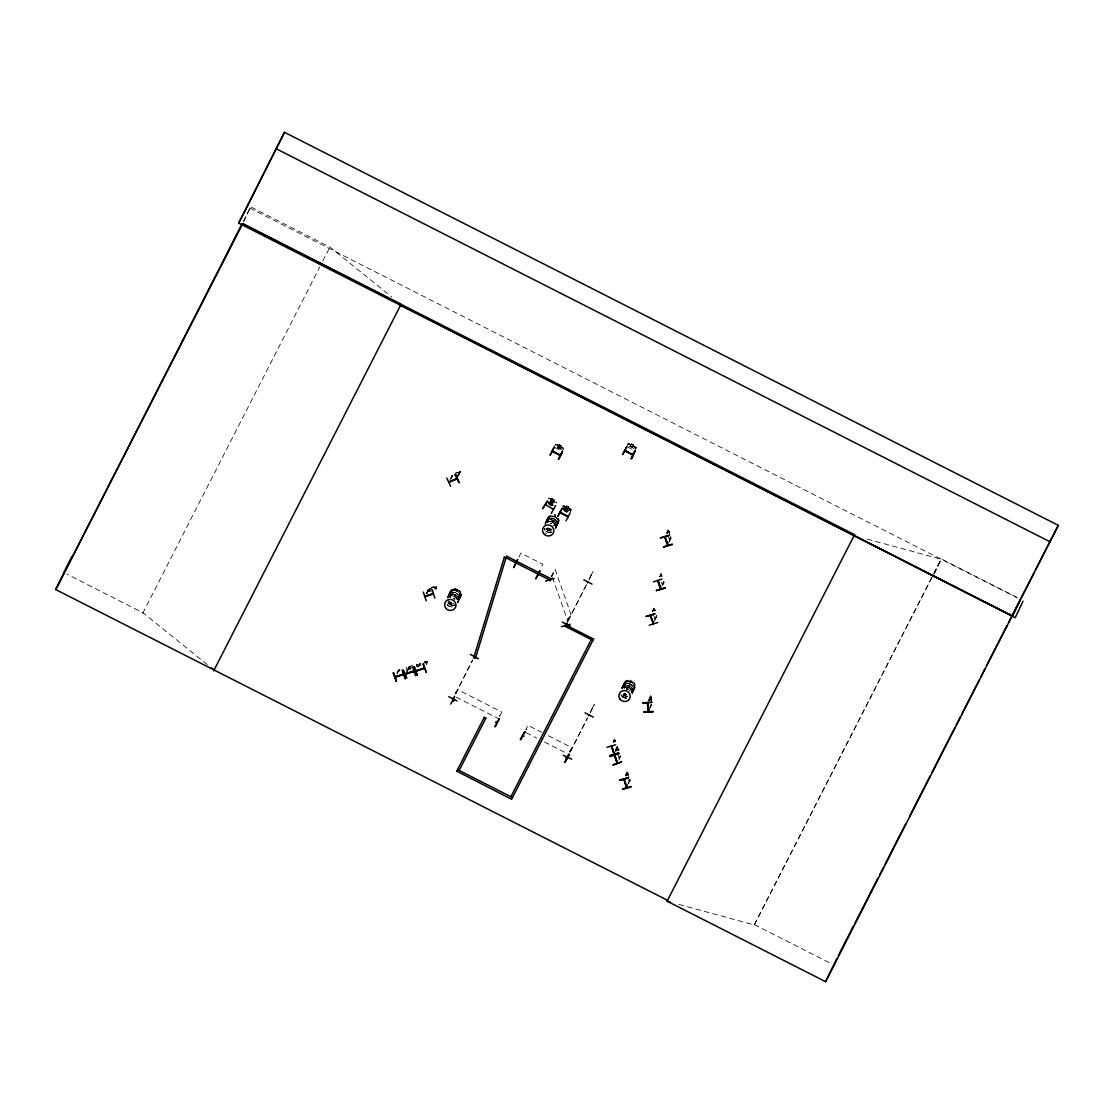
<?xml version="1.0" encoding="UTF-8"?>
<svg xmlns="http://www.w3.org/2000/svg" width="1114" height="1114" viewBox="0 0 1114 1114"><rect width="100%" height="100%" fill="white"/><g stroke="black" fill="none" stroke-linecap="round" stroke-linejoin="round"><path stroke-width="0.75" stroke-dasharray="5 3.75" d="M625.943 776.068L625.957 774.258M666.924 533.857C666.144 531.044 669.375 530.125 667.996 529.846L666.618 533.077M451.616 595.712L448.719 596.561C447.939 592.161 453.342 589.055 457.032 591.116M449.415 594.681C450.14 581.564 469.3 594.598 457.158 599.917A5.751 5.486 25.4 0 0 460.402 592.551A5.751 5.486 25.4 0 0 452.423 589.682A5.751 5.486 25.4 0 0 450.474 597.536L449.415 594.695M450.474 603.913L450.334 603.273M454.108 598.691L454.011 597.828M454.832 596.185L454.401 595.544L455.264 595.628M455.069 595.739L454.345 595.544M456.851 590.406L459.316 593.121M457.172 590.74L457.701 590.281L456.991 590.824M458.508 601.003L458.327 597.995L456.643 595.503M459.065 596.255L458.801 600.46L459.525 598.914L458.717 600.084M459.428 597.786L457.84 601.922A5.765 5.5 25.4 0 0 456.03 593.247A5.765 5.5 25.4 0 0 447.898 596.895L448.371 595.517L447.591 597.243A5.751 5.5 25.4 0 1 455.208 594.96A5.751 5.5 25.4 0 1 457.84 602.465M460.305 595.948L459.943 594.416L459.678 598.622L460.388 597.062M460.235 595.837L459.72 598.817L457.603 601.003A5.849 5.584 25.4 0 0 459.511 593.651A5.849 5.584 25.4 0 0 452.075 590.977A5.849 5.584 25.4 0 0 448.956 597.842L448.622 596.366M557.139 524.764L555.705 527.59A5.765 5.5 25.4 0 0 553.198 518.595A5.765 5.5 25.4 0 0 545.665 523.984L546.194 520.976L548.311 518.804M545.679 523.97L546.236 521.185L544.76 524.276M555.552 526.63A5.849 5.584 25.4 0 0 554.842 516.882A5.849 5.584 25.4 0 0 546.514 522.048L547.058 519.138L549.174 516.966M555.315 525.321L555.58 528.328A5.849 5.584 25.4 0 0 546.612 522.229L546.584 520.53M551.193 514.988A5.751 5.486 25.4 0 0 547.67 521.881L547.378 518.859L549.843 515.322M547.308 520.335L547.392 518.873M547.823 528.983L549.439 529.54L547.921 529.387M549.564 529.373L549.202 529.039M554.647 516.214L555.608 516.269L554.647 516.074M551.75 519.848C555.343 520.405 557.613 524.819 555.858 528.05M557.195 524.917L556.93 521.909M558.1 521.491L557.585 524.485L555.468 526.657M558.072 523.079C558.922 518.901 554.466 515.044 550.427 516.353M558.448 518.664A5.751 5.486 25.4 0 1 553.449 525.808C557.125 525.878 559.938 521.923 558.643 518.483M558.852 521.422L558.949 519.96M622.977 685.973L622.963 687.561A5.849 5.584 25.4 0 1 631.248 682.325A5.849 5.584 25.4 0 1 631.958 692.072M631.429 691.014C644.519 684.469 621.626 672.814 623.993 687.241M624.3 694.412L625.567 695.275M624.606 693.883L624.648 694.899M625.636 694.746L625.595 695.345M626.778 689.385L627.544 688.549L628.477 689.343M628.588 687.004L629.076 687.101M629.549 686.976L628.895 686.405M631.053 681.643L631.708 682.088M632.78 692.1L632.585 689.093L630.9 686.586L631.875 687.811M633.629 688.772L633.072 691.557L633.796 690.012M634.507 686.934L633.95 689.719L634.66 688.146M649.88 700.79L650.033 698.673M649.253 699.592L649.657 697.768L649.378 699.578M447.842 596.7L450.446 593.149M448.775 595.043L449.248 593.678L448.524 595.224M450.098 603.12L450.446 604.289L451.588 603.872M456.782 590.42L457.492 590.643M458.021 602.396L458.634 599.457L457.617 596.714M460.486 597.146L460.973 595.767M544.885 524.109L547.392 520.489M546.654 520.698L547.127 519.347L546.375 520.879M552.154 521.324L552.878 521.366M555.886 528.05L556.401 526.588M623.046 686.14L624.481 683.3M623.812 684.302L624.286 682.924M624.676 694.259L624.258 694.871M624.578 694.259L625.692 694.816M626.792 689.176L627.739 688.703M632.292 693.493L632.599 689.079M243.506 222.062L250.72 206.856L329.925 247.099L391.627 296.825M207.385 664.654L142.982 612.77L66.826 574.086M450.014 479.424L452.66 475.093L450.766 479.09M450.794 478.366L452.242 475.33M451.295 477.488L452.326 475.302M451.532 478.045L452.799 475.386L451.922 475.427M457.436 472.545L455.821 473.241M458.202 473.965L458.926 472.447L457.631 472.879M456.726 477.558L459.26 472.239L458.133 475.177L460.374 471.807L457.659 472.67M458.105 475.901L459.998 471.904L459.4 472.517M458.244 476.193L460.333 471.723M426.063 593.665L428.751 589.431L426.954 593.72M426.801 592.634L428.305 589.473L427.303 591.757M426.857 593.428L428.751 589.431M429.753 589.139L429.029 590.671L430.143 590.907M433.819 587.106L431.981 587.886M434.46 586.772L431.591 587.524L434.432 586.674L433.973 587.649L435.254 587.496L434.53 589.028M436.785 587.036L435.741 589.236L436.785 587.036L435.922 586.953M396.918 672.995L398.965 670.085L397.169 674.388M397.03 673.288L398.52 670.127L397.977 672.87M397.071 674.095L398.965 670.085M399.244 671.324L399.982 669.793M405.956 669.89L407 667.69L406.234 667.662M406.652 671.227L409.325 666.994L407.529 671.282M406.749 671.519L408.88 667.035L412.277 665.183M407.432 670.99L409.325 666.994M410.342 666.701L409.604 668.233L410.718 668.456M450.14 591.854L449.402 593.386L452.646 590.726M416.218 666.813L417.318 664.501L416.552 664.473M417.639 666.785L420.326 663.457M417.736 667.091L419.24 663.93M418.418 666.562L419.686 663.888M418.53 666.854L419.783 664.181M420.688 663.596L419.964 665.128L421.078 665.364M425.464 663.484L426.189 661.953L424.907 662.106L425.367 661.131L424.852 662.231M426.133 664.25L427.581 661.438M426.23 664.543L427.679 661.396L426.857 661.41M458.648 600.752L457.965 602.228A5.765 5.5 25.4 0 0 455.292 594.779A5.765 5.5 25.4 0 0 447.647 597.076M554.577 446.408L555.482 444.249L558.365 445.252M558.755 444.43L561.414 445.892L558.755 444.43L558.406 445.405L556.916 444.987M559.172 444.959L560.802 445.781M557.237 447.87L561.428 449.179L562.152 447.647L560.927 446.686L561.456 445.809M562.556 450.571L563.642 448.288L561.066 446.617M518.929 557.084L520.837 553.087L542.824 564.255L540.931 568.251M455.139 693.841L456.364 691.279M455.417 693.994L472.74 659.641M455.918 693.716L457.812 689.719L501.787 712.055L499.267 717.388M548.896 504.419L548.185 502.623M552.711 501.411C557.877 500.715 550.929 502.149 551.263 499.504L553.783 500.966L553.059 502.498L550.553 501.161C552.822 499.197 548.353 497.888 551.597 500.827M551.374 499.197L551.764 498.376L551.416 499.364L549.94 498.919M551.11 505.394L549.634 504.266M553.352 505.394L551.89 504.962L551.444 505.867L548.993 504.433L549.244 503.681M552.739 503.152L550.246 501.815L552.739 503.152L552.015 504.684L549.522 503.347M551.722 498.459L554.452 499.81L553.909 500.687L555.12 501.676L554.396 503.208M547.266 519.054L548.004 517.509M562.278 507.747L563.308 505.561L570.493 509.126L568.711 508.068M546.709 522.188A5.765 5.5 25.4 0 1 555.524 528.147L556.513 526.407M556.666 526.1L557.39 524.569L556.568 525.738M557.543 524.262L558.253 522.717M566.385 505.909C572.596 510.323 566.385 503.612 565.996 506.731L563.224 505.505M566.511 505.895L566.065 506.8L564.603 506.369L563.879 507.887L567.402 510.602L569.045 510.658L569.783 509.126L568.572 508.137L569.101 507.246M570.159 512.078L571.259 509.794L570.493 509.056L571.217 510.045M551.611 575.896L553.143 573.237L552.182 576.579M551.305 577.094L555.064 569.198L571.009 614.622M551.876 576.662L552.836 573.334M627.112 445.781L628.157 443.595L635.412 447.02L636.178 447.675L635.091 449.959M629.466 444.375L630.942 444.792C630.816 441.645 637.807 448.093 631.248 443.901L630.914 444.625M634.005 445.182L633.462 446.073L634.688 447.034L633.963 448.566L629.772 447.243M567.304 620.568C567.583 616.85 569.825 619.189 568.516 617.992M567.597 620.47L568.822 617.908M567.569 621.334L569.755 616.655M567.848 621.361L586.145 585.017M588.986 579.294L590.824 575.437M589.278 579.447L593.024 571.538L589.209 579.029M525.989 729.378L526.866 729.489L525.989 729.378L527.911 725.325L541.557 732.26M666.91 532.979L668.177 530.32L666.882 533.843M667.189 533.759L668.177 530.32M667.787 532.882L668.511 531.35L669.082 532.659M669.5 531.531L669.124 532.464L668.748 531.81M669.222 532.436L669.611 531.615M669.681 538.285L670.405 536.753M669.277 540.652L670.837 537.895L669.848 541.32M668.303 543.228L670.837 537.895M669.542 541.418L670.823 537.004M569.783 752.075L571.886 747.661L547.615 735.337M570.076 752.229L587.384 717.876M590.239 712.152L592.063 708.295M590.155 713.002L594.277 704.396L590.448 711.888M659.53 576.913L661.006 573.654L659.961 575.854M659.836 576.829L661.103 574.156L662.05 576.314L662.51 575.339L662.008 576.495M660.699 576.718L661.424 575.186L662.05 576.314L660.908 573.682M662.189 584.488L663.763 581.731L661.229 587.064M663.902 581.968L662.106 584.126L660.491 579.266M662.468 585.254L663.944 582.051M662.76 585.17L664.028 582.497M655.171 609.887L654.893 610.792L653.751 608.174L652.623 610.402M652.289 611.433L653.779 608.272M652.581 611.335L653.848 608.676M653.458 611.238L654.183 609.706L654.879 610.681M654.795 610.834L655.269 609.859M622.642 686.628L621.946 688.104A5.737 5.473 25.4 0 1 629.591 685.806L630.872 686.67L628.185 685.207L625.135 685.389M623.52 684.79L622.782 686.321L623.603 685.138M623.673 684.483L624.411 682.952M654.948 619.008L656.508 616.251L655.519 619.69M653.347 622.907L656.508 616.251M655.213 619.774L656.494 615.36M632.181 693.381L632.919 691.85M613.076 742.328L614.538 739.069L613.494 741.27M613.368 742.244L614.636 739.571L615.582 741.729L616.056 740.754L615.555 741.91M614.246 742.133L614.97 740.601L615.582 741.729L614.455 739.097M615.736 749.903C616 746.199 618.326 748.357 617.003 747.243M614.134 753.816L617.295 747.146M616 750.669L617.281 746.255L615.75 749.611M616.112 750.961C616.042 747.8 618.785 748.371 617.504 747.842M616.404 750.878L617.671 748.218L618.576 750.544M617.267 750.766L618.005 749.235L618.576 750.474L618.994 749.416M619.106 749.513L618.716 750.335L617.964 748.427M618.757 758.537L620.331 755.779L617.797 761.113M619.036 759.302L620.484 756.016M619.328 759.219L620.595 756.559M648.613 700.163L650.701 695.568L650.938 696.375M648.919 700.149L650.827 696.153L648.682 700.971M649.002 700.943L650.827 696.153M650.924 698.603L650.186 700.121L649.323 699.132M651.439 697.503C651.996 705.468 651.885 694.203 651.049 698.325L650.771 697.141M651.3 698.394L651.537 697.378M651.606 699.871L650.952 696.306M650.019 706.736L651.286 704.062M649.072 709.381L651.593 704.048M650.089 707.529L651.62 704.313M650.409 707.515L651.356 704.87M625.984 774.341L627.098 772.03L628.24 774.648L628.616 773.84M625.65 775.274L627.126 772.127M625.957 775.191L627.21 772.531L625.915 776.054M626.221 775.957L627.21 772.531M626.792 775.093L627.516 773.562L628.143 774.676L628.602 773.715M628.254 782.864L629.828 780.12L628.825 783.546M626.667 786.776L629.828 780.12M628.519 783.643L629.995 780.329M678.913 904.415L754.248 924.94L941.344 558.936L1017.5 597.619M934.061 574.267L941.344 558.936M243.59 220.809L250.72 206.856M142.745 613.257L319.774 266.984M322.795 261.038L329.925 247.099M556.568 444.444L563.642 448.288M455.793 693.242L472.642 660.31M628.059 443.539L629.187 443.79M627.92 444.096L628.797 444.194M629.118 443.832L630.984 444.709M633.574 446.087L636.178 447.675M568.432 620.122L588.331 581.202M570.452 751.477L587.287 718.544M754.248 924.94L933.267 574.74M934.061 573.195L941.191 559.256L864.186 538.271M548.422 498.612L549.675 498.32L556.596 502.344M549.606 498.362L548.52 498.139M563.67 506.745L569.95 510.115L570.479 511.423M569.895 510.198L570.438 511.507M447.508 597.062L449.527 594.834M450.223 602.952L450.153 603.927M451.24 603.885L451.281 603.008L451.323 604.261M546.375 520.892L547.197 519.709M545.387 522.731L548.756 519.876M547.893 528.774L548.687 528.496M553.031 521.77L552.238 521.533M548.199 528.941L551.848 529.345A5.765 5.5 25.4 0 1 547.628 527.855M632.989 691.167L631.875 692.086C636.247 689.719 634.548 683.843 631.109 681.615M624.717 684.233L622.169 687.979A5.849 5.584 25.4 0 1 630.371 684.163A5.849 5.584 25.4 0 1 632.223 692.978C636.303 688.925 631.178 681.754 625.971 683.634M458.049 475.191L459.33 474.007M458.439 472.573L457.757 472.601M448.831 596.547L447.563 597.494A5.849 5.584 25.4 0 1 457.436 599.792M547.921 517.913L550.511 516.367M625.121 681.726L626.263 680.779M624.327 683.355L625.581 682.395M622.615 686.948L625.163 685.305M431.438 589.306L429.085 590.824L430.046 590.531M412.013 666.868L409.66 668.372L410.634 668.094M423.557 663.401L425.799 661.953L424.977 661.953M428.249 589.585L431.202 588.345M399.606 669.653L398.436 670.155M549.634 518.205L548.199 518.818L552.586 518.107M546.584 522.215L550.97 521.519L554.688 524.026L552.363 521.728M548.199 528.454L549.272 528.551M450.334 593.149C453.468 591.228 457.938 592.829 459.121 596.31M450.905 594.222L449.499 594.904L452.395 593.971M448.719 596.547L450.084 595.934M450.905 604.053L451.449 603.273M625.469 682.409L626.917 681.81M624.606 684.247L627.502 683.425M632.014 692.337A5.849 5.584 25.4 0 0 622.977 687.756L625.887 686.809L628.811 687.463M455.445 472.963L459.998 471.904M431.229 588.443L429.35 588.902M428.848 589.724L427.971 589.668M433.137 590.712L427.205 591.785M670.934 538.229L670.725 537.032M671.101 538.661L670.531 537.978M661.103 574.156L661.368 574.935M424.866 662.008L426.954 661.465L424.907 662.106M416.246 664.919L417.137 664.974L416.358 665.211M399.077 670.391L398.185 670.322M409.437 667.286L408.546 667.23M408.337 669.779L411.038 669.068M653.751 608.174L654.141 608.968M656.703 616.557L656.397 615.388M656.787 617.017L656.216 616.334M614.636 739.571L614.914 740.337M617.671 748.218L617.936 748.984M619.384 758.328L617.059 753.329M627.001 772.058L627.586 772.726M628.199 782.501L628.31 782.571M630.092 780.886L629.521 780.204M631.708 446.38L634.395 446.728L632.251 446.811L633.615 448.663L631.596 446.7L629.647 446.7M567.04 508.541L569.491 508.82L567.374 508.861L568.697 510.755L566.706 508.736L563.962 508.43M548.729 519.946L550.26 519.639M550.887 523.12L551.764 523.315M551.736 532.506L548.701 532.589L545.999 531.225A5.849 5.584 25.4 0 0 551.708 532.478A5.849 5.584 25.4 0 1 546.055 531.113M451.699 592.551L454.721 592.453M626.834 681.796L629.87 681.712L632.571 683.077M624.801 693.799L625.831 694.161M624.912 694.119L626.722 694.607A5.849 5.584 25.4 0 1 624.035 693.242L625.553 694.342M460.374 471.807L459.65 471.89M553.017 503.013L551.235 503.027L550.093 501.397M628.978 446.254L631.137 446.241L629.87 444.43L631.749 446.38M563.99 510.811L565.689 510.811L566.956 512.454M548.548 502.874L553.059 504.196L548.046 501.565M416.539 664.612L417.36 664.585M563.559 508.541L567.708 509.947L568.739 511.312M669.946 540.304L667.564 535.43M654.865 618.646C656.48 619.871 652.665 615.207 653.236 613.786M615.652 749.541L616.418 749.555M550.219 519.709L551.778 519.778M550.316 529.164L551.82 529.317M551.068 530.988L548.06 530.403L545.776 528.398A5.737 5.473 25.4 0 0 550.97 531.03M452.354 594.054L453.913 594.124M451.588 595.698L454.54 596.366L456.824 598.357M448.803 600.919A5.849 5.584 25.4 0 0 454.025 603.565L450.961 602.911M447.912 602.744L450.195 604.749L453.203 605.334M451.643 605.264L454.707 605.083A5.765 5.5 25.4 0 1 448.037 602.618L448.97 603.802M626.625 685.138L629.591 685.806A5.737 5.473 25.4 0 1 632.223 693.27M625.051 694.092L626.736 694.635M627.474 696.431L624.467 695.832L622.225 693.757A5.737 5.473 25.4 0 0 627.377 696.459M626.639 698.186L623.673 697.517L620.763 694.217L621.445 695.526A5.849 5.584 25.4 0 0 626.625 698.158A5.765 5.5 25.4 0 1 620.763 694.259M554.229 514.612L555.677 515.128M552.586 518.094L556.304 520.614L557.292 523.441M453.885 594.194L456.601 595.572M627.377 686.934L628.616 686.851M627.683 688.87L628.101 689.232A5.849 5.584 25.4 0 0 626.5 688.786L627.948 689.288M625.957 696.278L623.227 694.899M556.958 447.257L559.047 447.313L561.066 449.29L559.715 447.424L561.874 447.396L559.381 447.118M549.968 501.203L552.057 501.286L553.087 502.804M249.675 208.012L1017.347 597.939M627.558 447.034L632.641 449.61M555.023 447.647L560.105 450.237M456.169 697.155L498.626 718.725M526.254 732.761L536.878 738.15M544.454 742.008L568.725 754.331M754.401 924.62L832.074 964.083M552.795 505.269L551.026 503.361L548.603 503.027M556.554 502.595L555.663 502.484L556.401 502.874M566.984 508.471L565.007 506.424L566.26 508.276L564.018 508.263L565.898 510.463L568.586 510.908L566.358 510.922L567.583 512.663M550.553 501.161L553.059 502.498M562.709 509.014L567.736 511.702M563.921 509.766L567.694 511.786M550.26 499.977L555.287 502.665L550.219 500.061M547.963 502.86L553.672 505.909M553.185 520.377L554.466 521.227M549.049 528.802L547.615 527.813A5.849 5.584 25.4 0 0 551.876 529.234M548.102 530.334L545.818 528.328M622.406 696.654L623.687 697.503M454.888 599.165A5.849 5.584 25.4 0 0 453.621 598.302L454.944 599.053M451.254 603.064L448.733 601.017A5.765 5.5 25.4 0 0 453.913 603.691M418.808 666.715L418.14 666.242M407.78 669.347L408.448 669.82M627.892 779.744L628.686 780.496M556.137 517.634L557.167 518.79M631.095 689.455L628.644 686.962M447.118 604.415L449.402 606.42L452.368 607.088A5.849 5.584 25.4 0 1 447.146 604.415A5.849 5.584 25.4 0 0 452.409 606.977M558.587 446.867L557.334 445.057L559.339 447.09M551.695 503.486L552.934 505.213M563.962 508.541L565.244 510.337M555.468 522.369L556.443 525.181M554.647 523.998L555.371 525.376M631.053 689.427L632.084 692.281A5.849 5.584 25.4 0 0 623.018 687.658M545.024 530.097L544.3 528.732A5.849 5.584 25.4 0 0 545.011 530.083A5.849 5.584 25.4 0 1 544.37 528.649M459.274 593.094L459.998 594.472M456.782 598.343L457.506 599.708A5.849 5.584 25.4 0 0 447.619 597.494M654.419 610.166L654.754 611.015M618.312 749.68L618.548 750.376M668.47 530.543L670.043 535.082M627.488 772.824L629.048 777.294M626.611 772.838L627.642 775.72M552.46 577.484L567.848 621.292M412.194 665.183L408.796 667.049M634.214 685.514L634.507 686.948M631.722 690.75L632.07 692.281M629.87 779.229L629.939 780.441L629.744 779.243M650.841 696.375L651.328 701.04M545.693 523.789A5.849 5.584 25.4 0 1 553.31 518.33A5.849 5.584 25.4 0 1 555.858 527.451M551.096 530.751A5.737 5.473 25.4 0 1 545.985 528.161M545.122 523.984A5.737 5.473 25.4 0 1 552.502 520.071A5.737 5.473 25.4 0 1 555.816 527.827M554.145 514.891A5.751 5.486 25.4 0 1 555.552 515.392M546.556 521.951A5.849 5.584 25.4 0 1 554.883 516.785A5.849 5.584 25.4 0 1 555.594 526.546M544.983 524.262A5.737 5.473 25.4 0 1 552.377 520.335A5.737 5.473 25.4 0 1 555.677 528.106M546.57 522.313A5.849 5.584 25.4 0 1 555.608 526.908M551.778 532.214A5.765 5.5 25.4 0 1 544.495 528.509M546.528 533.634A5.765 5.5 25.4 0 1 545.289 532.798M550.121 523.315A5.765 5.5 25.4 0 1 551.541 523.831M447.828 598.134A5.849 5.584 25.4 0 1 455.445 592.662A5.849 5.584 25.4 0 1 457.993 601.783M448.998 597.745A5.849 5.584 25.4 0 1 452.117 590.88A5.849 5.584 25.4 0 1 459.553 593.553A5.849 5.584 25.4 0 1 457.729 600.878M454.568 605.153A5.751 5.5 25.4 0 1 447.967 602.785M453.677 598.176A5.765 5.5 25.4 0 1 454.93 599.012M622.169 687.979A5.765 5.5 25.4 0 1 630.287 684.33A5.765 5.5 25.4 0 1 632.111 693.033M626.695 694.649A5.765 5.5 25.4 0 1 624.035 693.298M627.502 696.194A5.737 5.473 25.4 0 1 622.392 693.59M624.745 688.633A5.751 5.486 25.4 0 1 626.695 680.779A5.751 5.486 25.4 0 1 634.66 683.648A5.751 5.486 25.4 0 1 631.318 691M622.183 687.77A5.849 5.584 25.4 0 1 630.427 684.066A5.849 5.584 25.4 0 1 632.265 692.88M626.778 694.523A5.849 5.584 25.4 0 1 624.077 693.145M622.963 687.394A5.849 5.584 25.4 0 1 631.29 682.228A5.849 5.584 25.4 0 1 632 691.975M621.863 688.355A5.737 5.473 25.4 0 1 629.466 686.071A5.737 5.473 25.4 0 1 632.084 693.549M626.667 698.06A5.849 5.584 25.4 0 1 621.459 695.414M622.963 687.923A5.765 5.5 25.4 0 1 631.875 692.448M626.458 688.884A5.849 5.584 25.4 0 1 627.892 689.399M629.201 690.165A5.849 5.584 25.4 0 1 630.204 691.293M626.388 689.065A5.765 5.5 25.4 0 1 627.809 689.58M558.267 445.684L557.543 447.215L560.063 448.496L560.802 446.965L558.267 445.684M552.182 498.919L553.658 500.047L552.182 498.919M564.909 509.265L564.171 510.797L566.678 512.134L567.402 510.602L564.909 509.265M565.94 507.079L565.216 508.611L567.708 509.947L568.432 508.416L565.94 507.079M566.845 506.355L568.321 507.483L566.845 506.355M630.816 445.057L630.092 446.589L632.613 447.87L633.337 446.338L630.816 445.057M631.722 444.333L633.212 445.433L631.722 444.333M555.51 444.444L556.123 445.085L555.51 444.444M562.849 448.162L563.447 448.817L562.849 448.162M635.384 447.536L635.997 448.19L635.384 447.536M499.267 715.453L499.866 716.107L499.267 715.453M569.365 751.059L569.964 751.713L569.365 751.059M571.009 749.513L570.925 750.363L571.009 749.513M563.224 505.784L563.809 506.452L563.224 505.784M622.656 686.865L621.807 688.076L622.656 686.878M435.978 586.911L433.931 587.551L436.02 587.008M436.465 587.12L435.783 587.649L436.465 587.12M427.4 661.577L426.718 662.12L427.4 661.577M452.493 589.501A5.765 5.5 25.4 0 0 450.529 597.396A5.765 5.5 25.4 0 1 452.493 589.515A5.765 5.5 25.4 0 1 460.5 592.383A5.765 5.5 25.4 0 1 457.13 599.764A5.765 5.5 25.4 0 0 460.486 592.383A5.765 5.5 25.4 0 0 452.493 589.515"/><path stroke-width="1.5" d="M648.306 711.289L648.71 711.178M647.415 703.63L647.443 702.488M648.139 711.442L647.331 702.739M648.557 711.414L647.763 702.474M652.985 711.818L643.795 711.874L652.985 711.846M652.943 711.414L643.795 711.874M614.622 754.638L617.504 763.271L614.162 753.732M657.72 580.575L658.207 581.592M549.94 579.823L549.968 580.854L551.277 578.639M565.661 625.107L565.703 624.313L565.996 625.358M396.027 676.811L395.804 676.449M403.059 674.75L402.906 674.318M423.543 668.637L416.566 670.962L416.511 670.252M452.827 698.548L453.607 697.837M474.536 656.982L473.84 657.525L474.411 656.411M566.636 623.924L567.012 623.199L566.302 623.659M566.191 623.896L567.068 623.255M568.126 756.42L567.541 756.517M589.195 715.104L588.498 715.759L589.348 714.784M475.539 658.04L473.728 657.706L504.377 557.07M475.441 658.249L506.09 557.613M474.369 657.288L474.578 656.8M424.796 596.324L433.388 593.762M405.524 674.207L414.074 671.074M1008.657 622.406L1020.549 599.165L1012.487 616.139L238.702 223.12L284.516 132.315L1058.3 525.335L825.613 981.685L667.091 901.17L854.577 534.678L242.643 223.872L55.7 589.557L667.634 900.363L667.202 901.226L670.544 902.131M238.702 223.12L284.516 132.315M446.784 478.059L450.627 486.372M448.914 481.721L456.879 478.505M454.999 474.606L459.121 482.682L455.459 474.397M459.107 482.599L455.431 474.397M423.334 592.105L426.216 600.752M424.949 596.644L433.29 593.484M425.59 596.101L432.608 594.166M432.065 589.501L434.933 598.162M393.061 673.023L396.473 681.42L393.493 672.898M395.192 676.63L403.714 674.179M403.407 669.918L406.889 678.189M403.505 674.137L395.164 677.312M405.552 673.524L413.865 671.046M406.387 673.705L406.15 673.343M405.273 678.774L402.279 670.168L405.273 678.677M412.64 667.063L415.633 675.669M413.767 666.813L417.193 675.223L414.199 666.701M413.266 671.227L413.183 671.951M416.065 670.865L424.323 668.219M423 664.055L426.356 672.48L423.362 663.958M415.884 671.101L424.225 667.94M554.104 447.187L550.232 454.972M504.28 557.279L505.993 557.822L506.87 556.095M558.56 459.358L562.542 451.323L558.546 459.205M560.634 454.999L560.495 454.832M457.019 700.943L448.817 696.682M470.414 654.419L478.547 658.847M517.592 559.59L513.819 567.43M450.738 704.034L454.637 696.264M545.428 504.712L553.477 509.307M452.897 699.871L453.774 700.414M547.336 501.203L542.685 508.736L547.406 501.063M546.208 505.018L546.306 505.269M453.677 700.177L453.551 700.859M551.305 513.331L555.621 505.603M557.808 516.423L562.069 508.513L557.696 516.339M560.091 512.162L568.168 516.464M560.537 513.108L560.871 512.468M537.658 575.033L537.714 574.197M535.834 578.779L539.942 570.8L535.89 578.639M565.968 520.781L570.229 512.872M567.862 517.049L568.126 516.339M545.442 581.132L554.131 578.5M593.651 638.837L511.632 799.281L456.754 771.153M457.534 769.621L512.51 797.554M456.656 771.361L484.312 717.235M459.135 770.442L485.927 718.043M550.483 580.171L550.051 579.572M622.67 454.442L626.82 446.505L622.726 454.498M625.455 451.142L625.706 450.488M495.284 726.815L499.016 718.809M632.474 453.927L632.125 454.609L625.664 451.003M635.064 450.697L631.429 458.926L635.119 450.878M633.086 454.345L633.044 454.22M562.208 622.072L570.424 626.319M561.54 626.653L570.201 624.3M583.82 579.795L592.021 584.084M592.871 640.369L565.383 626.402M565.327 624.564L566.163 624.87M587.649 581.898L587.579 582.956L587.816 581.787M524.736 731.87L520.308 739.543L524.847 731.787M523.872 736.02L522.856 736.159L523.204 735.477M510.908 796.733L591.256 639.547M660.532 538.048L669.152 535.542M667.954 545.219L665.128 536.739M663.652 547.197L672.229 544.022M584.975 712.835L593.205 717.082M565.968 757.952L567.054 757.854M565.035 762.087L569.449 754.582M589.055 714.645L588.61 715.299M653.458 581.898L661.953 579.029M571.677 759.177L563.266 755.292M658.026 580.491L661.034 588.805M660.686 589.014L658.179 580.645M656.494 590.531L665.155 587.886L656.48 590.462M654.879 613.814L646.204 616.404M660.713 588.15L660.881 589.069M649.211 625.219L657.831 622.517M607.019 747.355L615.61 744.793M611.266 745.99L614.023 754.596M614.19 753.551L611.558 745.907M611.711 746.06L614.427 754.54M618.674 753.51L610.026 755.919M614.218 754.429L614.58 754.22M613.02 764.705L621.723 761.906L613.146 765.095M642.931 702.99L652.108 702.28L642.931 702.892M647.875 702.656L648.654 710.551M619.509 780.315L628.282 777.739L619.565 780.232M623.84 778.951L626.653 787.723L627.098 787.194M624.049 779.73L626.305 786.985L626.904 786.595M627.071 787.389L624.049 779.187M631.192 786.428L622.545 788.879M825.613 981.685L836.767 958.653M1023.028 601.198L1015.188 617.727L854.146 535.542M63.54 573.028L71.561 557.07M63.721 573.585L55.7 589.557L242.003 223.914M213.665 670.865L401.054 304.331L242.796 223.566M550.191 455.125L554.271 447.132M558.434 459.316L562.542 451.323M624.662 450.71L633.058 454.623M630.97 458.69L635.105 450.724M565.271 626.611L566.065 625.079L593.553 639.046M838.355 955.561L853.408 926.11M854.995 923.019L877.957 878.083M879.545 874.977L883.513 867.235M885.087 864.13L905.682 823.845M909.651 816.102L930.246 775.817M931.819 772.712L954.795 727.776M956.383 724.685L960.338 716.929M961.925 713.837L979.359 679.749M980.933 676.644L984.901 668.901M986.489 665.796L1007.084 625.511M1021.19 597.939L1033.82 573.223M1035.393 570.131L1058.3 525.335M513.749 567.569L517.564 559.604M520.767 739.766L524.903 731.801M569.073 754.234L564.923 762.199L569.073 754.387M559.91 512.719L568.14 516.757M664.696 537.101L667.648 545.414M650.367 615.471L653.639 623.645M614.19 755L617.1 763.285M396.417 681.42L393.534 672.772M417.123 675.223L414.255 666.576M456.907 478.936L448.886 482.446M559.59 454.777L553.129 451.616M452.785 700.121L453.69 700.539M496.022 722.067L496.928 722.54M522.87 735.713L523.636 736.062M559.98 512.398L568.043 516.673M449.805 481.833L456.225 479.048M632.794 454.874L624.759 450.752M496.663 722.791L495.967 722.387M660.351 537.784L669.027 535.193M663.484 546.751L672.327 544.635M656.411 590.601L665.114 588.053M402.822 674.833L395.86 676.685M406.443 673.747L413.183 671.728M609.845 755.682L618.521 753.078M618.73 753.398L609.999 756.114M622.629 789.394L631.318 786.86M667.648 544.467L665.1 537.756M560.175 455.473L552.21 451.379M496.217 722.123L496.788 722.415M660.518 589.236L657.636 580.909M653.277 623.756L650.381 615.429M276.606 148.97L1050.391 541.989M400.608 305.18L1012.556 616M552.349 451.1L560.356 455.111M506.773 556.29L551.165 578.848M505.993 557.822L550.386 580.38M484.214 717.444L485.829 718.251M499.351 719.003L494.908 726.467M566.929 758.063L566.246 757.701L567.026 758.147M522.731 735.992L523.566 736.424M453.468 700.817L452.632 700.386M211.423 667.871L214.111 670.015M654.809 613.856L646.148 616.502M650.771 616.112L653.096 622.74M628.212 777.878L619.523 780.413M553.463 508.889L553.505 509.014M496.914 722.137L496.955 722.262M618.493 753.05L609.831 755.654L610.11 756.49L618.785 753.858L618.493 753.064M543.479 533.411A5.751 5.486 25.4 0 0 553.324 533.077A5.751 5.486 25.4 0 0 547.809 524.959A5.751 5.486 25.4 0 0 543.479 533.411M445.558 607.868A5.765 5.5 25.4 0 0 455.445 607.534A5.765 5.5 25.4 0 0 449.903 599.374A5.765 5.5 25.4 0 0 445.558 607.868M619.844 698.951A5.751 5.486 25.4 0 0 629.688 698.617A5.751 5.486 25.4 0 0 624.16 690.485A5.751 5.486 25.4 0 0 619.844 698.951"/></g></svg>
